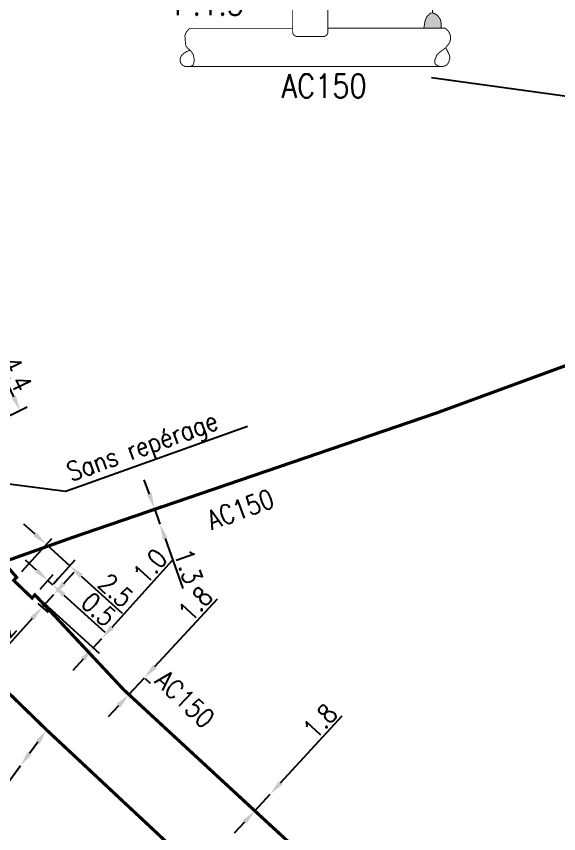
# Model space of a CAD drawing. Header units: millimetres. Extents: x 155997 to 157006, y 121209 to 122008.
# Drawn here: x 156794.4 to 156837.2, y 121527.7 to 121592.2 of the extents above; entities that cross this region are included whole.
import ezdxf

# ---------------------------------------------------------------- set-up
doc = ezdxf.new("R2010")
doc.units = ezdxf.units.MM
for name, pattern in [('DASHED', [0.75, 0.5, -0.25]), ('L_25_AP', [2000, 1000, 1000]), ('L_25_PE', [2000, 1000, 1000])]:
    doc.linetypes.add(name, pattern=pattern)
for name, color, linetype in [('L_150', 1, 'CONTINUOUS'), ('L_300', 7, 'CONTINUOUS'), ('L_900', 7, 'CONTINUOUS')]:
    doc.layers.add(name, color=color, linetype=linetype)
doc.styles.get("Standard").update_dxf_attribs({"font": 'romans.shx', "width": 0.85})
doc.dimstyles.get("Standard").update_dxf_attribs({"dimtxt": 1.5, "dimasz": 1.2, "dimexe": 0.625, "dimexo": 0.625, "dimgap": 0.25, "dimtad": 1, "dimdec": 1, "dimzin": 0, "dimdsep": 46, "dimtxsty": 'Standard', "dimcen": -0.5, "dimadec": 0, "dimazin": 0, "dimtfac": 1, "dimtdec": 1, "dimtmove": 0, "dimatfit": 3, "dimfxl": 0, "dimtolj": 1, "dimtzin": 0, "dimarcsym": 0})

# ---------------------------------------------------------------- blocks, each defined once
blk = doc.blocks.new('*D422')
at = {"layer": 'L_150', "color": 0, "linetype": 'Continuous', "lineweight": -2, "transparency": 16777216}
for p, q in [((156804.939, 121554.514), (156804.539, 121555.645)), ((156799.661, 121551.374), (156805.928, 121553.591)), ((156805.339, 121553.382), (156805.772, 121552.157)), ((156806.173, 121551.025), (156807.569, 121547.076))]:
    blk.add_line(p, q, dxfattribs=at)
at = {"layer": 'L_150', "color": 0, "linetype": 'Continuous', "transparency": 16777216}
for points in [[(156805.128, 121554.58), (156804.75, 121554.447), (156805.339, 121553.382)], [(156806.361, 121551.092), (156805.984, 121550.959), (156805.772, 121552.157)]]:
    blk.add_solid(points, dxfattribs=at)
at = {"layer": 'L_150', "color": 0, "linetype": 'Continuous', "transparency": 16777216, "insert": (156808.014, 121548.818), "char_height": 1.5, "attachment_point": 5, "rotation": 289.47656}
blk.add_mtext('\\A1;1.3', dxfattribs=at)
blk = doc.blocks.new('*D385')
at = {"layer": 'L_150', "color": 0, "linetype": 'Continuous', "lineweight": -2, "transparency": 16777216}
for p, q in [((156784.828, 121562.259), (156792.962, 121566.215)), ((156792.924, 121564.863), (156794.225, 121562.189)), ((156790.793, 121559.186), (156795.312, 121561.384))]:
    blk.add_line(p, q, dxfattribs=at)
at = {"layer": 'L_150', "color": 0, "linetype": 'Continuous', "transparency": 16777216}
for points in [[(156793.104, 121564.95), (156792.744, 121564.775), (156792.399, 121565.942)], [(156794.405, 121562.277), (156794.045, 121562.102), (156794.75, 121561.11)]]:
    blk.add_solid(points, dxfattribs=at)
at = {"layer": 'L_150', "color": 0, "linetype": 'Continuous', "transparency": 16777216, "insert": (156794.474, 121563.963), "char_height": 1.5, "attachment_point": 5, "rotation": 295.93774}
blk.add_mtext('\\A1;4.4', dxfattribs=at)
blk = doc.blocks.new('*D389')
at = {"layer": 'L_150', "color": 0, "linetype": 'Continuous', "lineweight": -2, "transparency": 16777216}
for p, q in [((156815.288, 121531.75), (156820.15, 121537.031)), ((156813.256, 121529.543), (156814.475, 121530.867)), ((156812.444, 121528.66), (156811.631, 121527.777))]:
    blk.add_line(p, q, dxfattribs=at)
at = {"layer": 'L_150', "color": 0, "linetype": 'Continuous', "transparency": 16777216}
for points in [[(156815.141, 121531.885), (156815.435, 121531.614), (156814.475, 121530.867)], [(156812.296, 121528.795), (156812.591, 121528.524), (156813.256, 121529.543)]]:
    blk.add_solid(points, dxfattribs=at)
at = {"layer": 'L_150', "color": 0, "linetype": 'Continuous', "transparency": 16777216, "insert": (156818.402, 121536.609), "char_height": 1.5, "attachment_point": 5, "rotation": 47.36885}
blk.add_mtext('\\A1;1.8', dxfattribs=at)
blk = doc.blocks.new('*D390')
at = {"layer": 'L_150', "color": 0, "linetype": 'Continuous', "lineweight": -2, "transparency": 16777216}
for p, q in [((156801.993, 121544.029), (156806.745, 121549.273)), ((156796.376, 121546.15), (156800.978, 121541.979)), ((156800.515, 121542.399), (156801.187, 121543.14)), ((156799.709, 121541.51), (156798.904, 121540.62))]:
    blk.add_line(p, q, dxfattribs=at)
at = {"layer": 'L_150', "color": 0, "linetype": 'Continuous', "transparency": 16777216}
for points in [[(156801.845, 121544.163), (156802.141, 121543.894), (156801.187, 121543.14)], [(156799.561, 121541.644), (156799.858, 121541.375), (156800.515, 121542.399)]]:
    blk.add_solid(points, dxfattribs=at)
at = {"layer": 'L_150', "color": 0, "linetype": 'Continuous', "transparency": 16777216, "insert": (156805.001, 121548.837), "char_height": 1.5, "attachment_point": 5, "rotation": 47.81305}
blk.add_mtext('\\A1;1.0', dxfattribs=at)
blk = doc.blocks.new('*D391')
at = {"layer": 'L_150', "color": 0, "linetype": 'Continuous', "lineweight": -2, "transparency": 16777216}
for p, q in [((156798.193, 121547.472), (156798.999, 121548.362)), ((156797.387, 121546.583), (156796.489, 121545.593)), ((156796.15, 121545.901), (156796.952, 121545.173)), ((156795.683, 121544.703), (156792.87, 121541.599))]:
    blk.add_line(p, q, dxfattribs=at)
at = {"layer": 'L_150', "color": 0, "linetype": 'Continuous', "transparency": 16777216}
for points in [[(156798.045, 121547.607), (156798.341, 121547.338), (156797.387, 121546.583)], [(156795.535, 121544.838), (156795.832, 121544.569), (156796.489, 121545.593)]]:
    blk.add_solid(points, dxfattribs=at)
at = {"layer": 'L_150', "color": 0, "linetype": 'Continuous', "transparency": 16777216, "insert": (156793.133, 121543.378), "char_height": 1.5, "attachment_point": 5, "rotation": 47.81305}
blk.add_mtext('\\A1;1.2', dxfattribs=at)
blk = doc.blocks.new('*D392')
at = {"layer": 'L_150', "color": 0, "linetype": 'Continuous', "lineweight": -2, "transparency": 16777216}
for p, q in [((156796.049, 121548.507), (156795.16, 121549.313)), ((156796.333, 121547.033), (156797.358, 121548.164)), ((156797.375, 121547.438), (156797.728, 121547.828)), ((156796.938, 121547.701), (156797.308, 121547.365)), ((156798.198, 121546.559), (156801.437, 121543.624))]:
    blk.add_line(p, q, dxfattribs=at)
at = {"layer": 'L_150', "color": 0, "linetype": 'Continuous', "transparency": 16777216}
for points in [[(156796.183, 121548.655), (156795.914, 121548.359), (156796.938, 121547.701)], [(156798.332, 121546.708), (156798.063, 121546.411), (156797.308, 121547.365)]]:
    blk.add_solid(points, dxfattribs=at)
at = {"layer": 'L_150', "color": 0, "linetype": 'Continuous', "transparency": 16777216, "insert": (156800.933, 121545.43), "char_height": 1.5, "attachment_point": 5, "rotation": 317.81305}
blk.add_mtext('\\A1;0.5', dxfattribs=at)
blk = doc.blocks.new('*D393')
at = {"layer": 'L_150', "color": 0, "linetype": 'Continuous', "lineweight": -2, "transparency": 16777216}
for p, q in [((156795.928, 121551.345), (156795.038, 121552.151)), ((156794.89, 121548.414), (156797.237, 121551.003)), ((156796.817, 121550.54), (156798.666, 121548.863)), ((156797.375, 121547.438), (156799.086, 121549.326)), ((156799.555, 121548.058), (156802.794, 121545.122))]:
    blk.add_line(p, q, dxfattribs=at)
at = {"layer": 'L_150', "color": 0, "linetype": 'Continuous', "transparency": 16777216}
for points in [[(156796.062, 121551.494), (156795.793, 121551.197), (156796.817, 121550.54)], [(156799.69, 121548.206), (156799.421, 121547.909), (156798.666, 121548.863)]]:
    blk.add_solid(points, dxfattribs=at)
at = {"layer": 'L_150', "color": 0, "linetype": 'Continuous', "transparency": 16777216, "insert": (156802.291, 121546.928), "char_height": 1.5, "attachment_point": 5, "rotation": 317.81305}
blk.add_mtext('\\A1;2.5', dxfattribs=at)
blk = doc.blocks.new('*D400')
at = {"layer": 'L_150', "color": 0, "linetype": 'Continuous', "lineweight": -2, "transparency": 16777216}
for p, q in [((156796.131, 121534.946), (156795.477, 121534.062)), ((156794.764, 121533.097), (156792.164, 121529.583))]:
    blk.add_line(p, q, dxfattribs=at)
at = {"layer": 'L_150', "color": 0, "linetype": 'Continuous', "transparency": 16777216}
for points in [[(156795.971, 121535.065), (156796.292, 121534.827), (156796.845, 121535.911)], [(156795.317, 121534.181), (156795.638, 121533.943), (156794.764, 121533.097)]]:
    blk.add_solid(points, dxfattribs=at)
at = {"layer": 'L_150', "color": 0, "linetype": 'Continuous', "transparency": 16777216, "insert": (156792.303, 121531.452), "char_height": 1.5, "attachment_point": 5, "rotation": 53.51083}
blk.add_mtext('\\A1;3.5', dxfattribs=at)
blk = doc.blocks.new('*D927')
at = {"layer": 'L_150', "color": 0, "linetype": 'Continuous', "lineweight": -2, "transparency": 16777216}
for p, q in [((156805.359, 121540.917), (156810.309, 121546.269)), ((156803.322, 121538.715), (156804.544, 121540.036)), ((156804.617, 121539.968), (156805.003, 121539.612)), ((156803.395, 121538.647), (156803.78, 121538.29)), ((156802.507, 121537.834), (156801.692, 121536.953))]:
    blk.add_line(p, q, dxfattribs=at)
at = {"layer": 'L_150', "color": 0, "linetype": 'Continuous', "transparency": 16777216}
for points in [[(156805.212, 121541.053), (156805.506, 121540.781), (156804.544, 121540.036)], [(156802.36, 121537.97), (156802.654, 121537.698), (156803.322, 121538.715)]]:
    blk.add_solid(points, dxfattribs=at)
at = {"layer": 'L_150', "color": 0, "linetype": 'Continuous', "transparency": 16777216, "insert": (156808.56, 121545.851), "char_height": 1.5, "attachment_point": 5, "rotation": 47.23244}
blk.add_mtext('\\A1;1.8', dxfattribs=at)
blk = doc.blocks.new('detail04')
at = {"layer": 'L_300', "ltscale": 0.5}
h = blk.add_hatch(color=256, dxfattribs=at)
h.dxf.hatch_style = 1
h.paths.add_polyline_path([(156822.319, 121588.663), (156822.05, 121589.072), (156821.685, 121589.319), (156821.499, 121589.373), (156821.315, 121589.363), (156821.107, 121589.223), (156820.878, 121588.989), (156820.696, 121588.562), (156820.559, 121587.76), (156822.405, 121587.76), (156822.383, 121588.38)])
h.paths.add_polyline_path([(156821.438, 121606.171), (156821.386, 121606.233), (156821.312, 121606.329), (156821.251, 121606.473), (156821.24, 121606.625), (156821.285, 121606.822), (156821.366, 121606.958), (156821.455, 121607.085), (156821.431, 121607.297), (156821.229, 121607.295), (156821.025, 121607.129), (156820.842, 121606.825), (156820.675, 121606.323), (156820.506, 121605.982), (156820.568, 121605.673), (156820.609, 121605.467), (156820.852, 121605.335), (156821.102, 121605.281), (156821.3, 121605.374), (156821.502, 121605.487), (156821.55, 121605.614), (156821.557, 121605.703), (156821.556, 121605.785), (156821.537, 121605.897), (156821.502, 121606.063)])
at = {"layer": 'L_150', "linetype": 'L_25_PE', "const_width": 0.1, "flags": 128}
for points in [[(156807.524, 121591.274), (156807.524, 121597.771), (156809.524, 121597.771), (156809.524, 121595.754)], [(156816.933, 121595.46), (156826.898, 121595.46)], [(156826.898, 121595.46), (156826.898, 121595.46), (156826.898, 121595.46), (156827.022, 121595.365), (156827.127, 121595.225), (156827.175, 121595.03), (156827.113, 121594.862), (156826.98, 121594.772), (156826.784, 121594.651), (156826.618, 121594.522), (156826.522, 121594.416), (156826.418, 121594.233), (156826.379, 121594.092), (156826.41, 121593.931), (156826.51, 121593.802), (156826.651, 121593.686), (156826.898, 121593.585), (156827.178, 121593.61), (156827.321, 121593.734), (156827.321, 121593.734), (156827.416, 121593.935), (156827.414, 121594.126), (156827.337, 121594.276), (156827.178, 121594.433), (156827.043, 121594.54), (156826.784, 121594.651)], [(156816.933, 121593.585), (156826.898, 121593.585)], [(156806.655, 121587.705), (156806.655, 121591.246), (156810.394, 121591.246), (156810.394, 121587.76)], [(156795.775, 121585.436), (156795.41, 121585.281), (156795.152, 121585.112), (156794.881, 121584.879), (156794.745, 121584.592), (156794.72, 121584.346), (156794.774, 121584.099), (156794.884, 121583.936), (156795.018, 121583.804), (156795.262, 121583.699), (156795.82, 121583.699), (156795.82, 121583.699), (156795.82, 121583.699), (156796.063, 121583.814), (156796.156, 121583.987), (156796.215, 121584.252), (156796.221, 121584.449), (156796.183, 121584.666), (156796.119, 121584.957), (156795.967, 121585.194), (156795.775, 121585.436), (156795.522, 121585.64), (156795.359, 121585.851), (156795.299, 121586.086), (156795.232, 121586.97), (156795.392, 121587.365), (156795.695, 121587.705), (156806.655, 121587.705)], [(156810.394, 121587.76), (156810.394, 121587.76), (156810.394, 121587.76), (156810.394, 121587.76), (156822.837, 121587.76), (156822.837, 121587.76), (156822.991, 121587.6), (156823.145, 121587.44), (156823.282, 121587.225), (156823.381, 121586.925), (156823.401, 121586.635), (156823.332, 121586.345), (156823.232, 121586.128), (156823.052, 121585.919), (156822.88, 121585.691), (156822.533, 121585.424), (156822.246, 121585.215), (156821.953, 121584.943), (156821.817, 121584.613), (156821.712, 121584.334), (156821.733, 121584.054), (156821.802, 121583.922), (156822.024, 121583.777), (156822.305, 121583.699), (156822.576, 121583.698), (156822.907, 121583.801), (156823.083, 121583.965), (156823.246, 121584.293), (156823.321, 121584.637), (156823.279, 121584.893), (156823.119, 121585.221), (156822.88, 121585.691)]]:
    blk.add_lwpolyline(points, dxfattribs=at)
at = {"layer": 'L_150', "linetype": 'L_25_PE', "flags": 128}
blk.add_lwpolyline([(156809.524, 121595.754, 0.1, 0.1, 0), (156812.06, 121595.754, 0.1, 0.1, 0), (156812.06, 121594.522, 0.1, 0.1, 0), (156812.06, 121593.29, 0.1, 0.1, 0), (156809.524, 121593.29, 0.1, 0.1, 0), (156809.524, 121591.246, 0, 0, 0)], format="xyseb", dxfattribs=at)
blk.add_lwpolyline([(156816.933, 121594.522, 0.1, 0.1, 0), (156816.933, 121595.918, 0.1, 0.1, 0), (156813.437, 121595.918, 0.1, 0.1, 0), (156813.437, 121595.77, 0.1, 0.1, -0.414214), (156812.837, 121595.17, 0.1, 0.1, 0), (156812.06, 121595.17, 0.1, 0.1, 0), (156810.087, 121595.17, 0.1, 0.1, 0), (156810.087, 121594.522, 0.1, 0.1, 0), (156810.087, 121593.875, 0.1, 0.1, 0), (156812.06, 121593.875, 0.1, 0.1, 0), (156812.837, 121593.875, 0.1, 0.1, -0.414214), (156813.437, 121593.275, 0.1, 0.1, 0), (156813.437, 121593.127, 0.1, 0.1, 0), (156816.933, 121593.127, 0.1, 0.1, 0)], format="xyseb", close=True, dxfattribs=at)
at = {"layer": 'L_150', "linetype": 'DASHED', "ltscale": 0.5, "const_width": 0.1, "flags": 128}
blk.add_lwpolyline([(156816.933, 121595.132), (156815.365, 121595.132), (156815.365, 121594.522), (156815.365, 121593.912), (156816.933, 121593.912)], dxfattribs=at)
at = {"layer": 'L_150', "linetype": 'L_25_PE', "const_width": 0.1, "flags": 128}
blk.add_lwpolyline([(156810.394, 121587.76), (156810.394, 121587.374, -0.414214), (156809.894, 121586.874), (156807.155, 121586.874, -0.414214), (156806.655, 121587.374), (156806.655, 121587.705)], format="xyb", dxfattribs=at)
at = {"layer": 'L_150', "linetype": 'L_25_AP', "const_width": 0.1, "flags": 128}
blk.add_lwpolyline([(156795.82, 121583.699), (156822.576, 121583.698)], dxfattribs=at)
at = {"layer": 'L_300', "const_width": 0.05, "flags": 128}
blk.add_lwpolyline([(156819.367, 121608.637), (156820.148, 121610.258, -0.288053), (156820.598, 121610.541), (156821.841, 121610.541, -0.288053), (156822.291, 121610.258), (156823.073, 121608.637)], format="xyb", dxfattribs=at)
at = {"layer": 'L_300', "const_width": 0.1, "flags": 128}
for points in [[(156821.502, 121605.487), (156821.3, 121605.374), (156821.102, 121605.281), (156820.852, 121605.335), (156820.609, 121605.467), (156820.568, 121605.673), (156820.506, 121605.982), (156820.675, 121606.323), (156820.842, 121606.825), (156821.025, 121607.129), (156821.229, 121607.295), (156821.431, 121607.297), (156821.455, 121607.085), (156821.366, 121606.958), (156821.285, 121606.822), (156821.24, 121606.625), (156821.251, 121606.473), (156821.312, 121606.329), (156821.386, 121606.233), (156821.438, 121606.171), (156821.502, 121606.063), (156821.537, 121605.897), (156821.556, 121605.785), (156821.557, 121605.703), (156821.55, 121605.614), (156821.502, 121605.487)], [(156821.499, 121589.373), (156821.47, 121589.661), (156821.394, 121590.061), (156821.509, 121590.573), (156821.529, 121590.919), (156821.396, 121591.279), (156821.374, 121591.628), (156821.321, 121592.329), (156821.359, 121592.875), (156821.504, 121593.144), (156821.419, 121593.645), (156821.54, 121594.089), (156821.657, 121594.636), (156821.639, 121594.945), (156821.404, 121595.247), (156821.251, 121595.573), (156821.243, 121595.899), (156821.336, 121596.28), (156821.555, 121596.945), (156821.854, 121597.363), (156821.921, 121597.767), (156821.776, 121598.371), (156821.696, 121598.788), (156821.733, 121599.211), (156821.764, 121599.389), (156821.87, 121599.856), (156821.773, 121600.455), (156821.49, 121600.93), (156821.335, 121601.297), (156821.382, 121601.775), (156821.564, 121602.355), (156821.448, 121602.727), (156821.214, 121603.652), (156821.239, 121604.144), (156821.359, 121604.578), (156821.451, 121604.883), (156821.518, 121605.288), (156821.502, 121605.487)], [(156820.559, 121587.76), (156820.696, 121588.562), (156820.878, 121588.989), (156821.107, 121589.223), (156821.315, 121589.363), (156821.499, 121589.373), (156821.685, 121589.319), (156822.05, 121589.072), (156822.319, 121588.663), (156822.383, 121588.38), (156822.405, 121587.76)]]:
    blk.add_lwpolyline(points, dxfattribs=at)
at = {"layer": 'L_900', "color": 7, "linetype": 'Continuous', "const_width": 0.05, "flags": 128}
for points in [[(156799.724, 121610.541), (156819.957, 121610.541)], [(156800.565, 121610.541), (156800.189, 121609.61)], [(156801.393, 121610.541), (156801.018, 121609.613)], [(156802.221, 121610.541), (156801.848, 121609.616)], [(156803.048, 121610.541), (156802.677, 121609.619)], [(156803.876, 121610.541), (156803.506, 121609.622)], [(156804.704, 121610.541), (156804.335, 121609.625)], [(156805.532, 121610.541), (156805.164, 121609.628)], [(156806.36, 121610.541), (156805.994, 121609.631)], [(156807.188, 121610.541), (156806.823, 121609.634)], [(156808.016, 121610.541), (156807.652, 121609.637)], [(156808.844, 121610.541), (156808.481, 121609.64)], [(156809.672, 121610.541), (156809.31, 121609.643)], [(156810.5, 121610.541), (156810.14, 121609.646)], [(156811.328, 121610.541), (156810.969, 121609.649)], [(156812.156, 121610.541), (156811.798, 121609.652)], [(156812.984, 121610.541), (156812.627, 121609.655)], [(156813.812, 121610.541), (156813.456, 121609.658)], [(156814.64, 121610.541), (156814.285, 121609.661)], [(156815.468, 121610.541), (156815.115, 121609.664)], [(156816.296, 121610.541), (156815.944, 121609.667)], [(156817.124, 121610.541), (156816.773, 121609.67)], [(156817.952, 121610.541), (156817.602, 121609.673)], [(156818.783, 121610.549), (156818.431, 121609.676)], [(156819.608, 121610.541), (156819.261, 121609.679)], [(156822.437, 121610.541), (156829.329, 121610.541)], [(156823.334, 121610.541), (156822.992, 121609.693)], [(156824.162, 121610.541), (156823.821, 121609.696)], [(156824.989, 121610.54), (156824.65, 121609.699)], [(156825.818, 121610.541), (156825.479, 121609.702)], [(156826.646, 121610.541), (156826.309, 121609.705)], [(156827.474, 121610.541), (156827.138, 121609.708)], [(156828.302, 121610.541), (156827.967, 121609.711)], [(156829.13, 121610.541), (156828.796, 121609.714)]]:
    blk.add_lwpolyline(points, dxfattribs=at)
at = {"layer": 'L_150', "linetype": 'Continuous', "width": 0.85}
for s, p in [('P:1.0', (156812.426, 121596.678)), ('PE63', (156827.702, 121593.226)), ('P:1.3', (156794.121, 121589.132)), ('AC150', (156805.485, 121580.386))]:
    blk.add_text(s, height=2.5, dxfattribs=at).set_placement(p)
at = {"layer": 'L_300', "linetype": 'Continuous', "width": 0.85}
blk.add_text('P', height=2.5, dxfattribs=at).set_placement((156822.258, 121605.263))

msp = doc.modelspace()

# ---------------------------------------------------------------- linework, layer by layer
at = {"layer": 'L_150', "linetype": 'L_25_AP', "ltscale": 0.5, "const_width": 0.25, "flags": 128}
for points in [[(156682.821, 121615.708), (156686.264, 121622.689), (156700.914, 121613.984), (156710.342, 121608.295), (156722.605, 121600.736), (156740.298, 121589.92), (156749.241, 121583.91), (156769.416, 121570.913), (156771.994, 121568.954), (156783.776, 121560.002), (156784.496, 121559.455), (156787.483, 121555.988), (156794.471, 121547.951), (156794.241, 121547.71), (156795.686, 121546.32), (156795.913, 121546.57), (156802.936, 121539.071), (156802.936, 121539.071), (156813.256, 121529.543), (156822.379, 121521.137), (156829.664, 121514.468), (156840.385, 121504.521), (156846.383, 121499.042), (156846.383, 121499.042), (156857.233, 121489.279), (156868.342, 121479.343), (156880.855, 121467.485), (156890.429, 121458.194), (156901.293, 121447.929), (156907.257, 121440.826), (156910.632, 121436.308), (156931.956, 121407.516), (156943.79, 121392.406), (156943.79, 121392.406), (156944.31, 121392.189), (156949.643, 121390.127), (156994, 121373.409), (157000, 121371.147)], [(156671.392, 121622.389), (156676.338, 121619.556), (156682.821, 121615.708), (156682.821, 121615.708), (156686.067, 121613.732), (156692.381, 121610.257), (156700.929, 121604.979), (156704.972, 121602.476), (156722.328, 121591.795), (156746.459, 121577.106), (156754.798, 121571.523), (156765.421, 121564.272), (156775.053, 121557.207), (156777.32, 121554.987), (156784.86, 121547.603), (156789.408, 121543.15), (156796.845, 121535.911), (156825.403, 121509.22), (156833.699, 121501.756), (156853.668, 121483.59), (156856.062, 121482.731), (156866.258, 121472.787), (156880.443, 121459.037), (156895.211, 121445.042), (156915.365, 121419.314), (156927.432, 121402.431)], [(156895.576, 121580.221), (156895.096, 121580.395), (156890.998, 121581.877), (156888.546, 121582.75), (156883.572, 121584.52), (156869.44, 121576.246), (156868.39, 121575.861), (156861.102, 121573.191), (156857.059, 121571.71), (156827.552, 121560.898), (156799.072, 121551.166), (156793.425, 121549.164)]]:
    msp.add_lwpolyline(points, dxfattribs=at)

# ---------------------------------------------------------------- block references
at = {"layer": 'L_900', "color": 7, "linetype": 'Continuous', "xscale": 0.7440987903232779, "yscale": 0.7440987903232779, "zscale": 0.7440987903232779}
msp.add_blockref('detail04', (40136.599, 31117.944), dxfattribs=at)

# ---------------------------------------------------------------- texts
at = {"layer": 'L_150', "linetype": 'Continuous', "width": 0.85}
for rotation, p in [(20.03604, (156809.841, 121551.691)), (316.45991, (156805.272, 121539.668))]:
    msp.add_text('AC150', height=1.5, rotation=rotation, dxfattribs=at).set_placement(p)
at = {"layer": 'L_150', "linetype": 'Continuous', "insert": (156798.256, 121556.902), "char_height": 1.5, "attachment_point": 1, "rotation": 19.66231}
msp.add_mtext('\\A1;Sans repérage', dxfattribs=at)

# ---------------------------------------------------------------- dimensions: what is measured, and where the dimension line sits
at = {"layer": 'L_150', "linetype": 'Continuous'}
for base, p1, p2, angle, text, picture, middle in [((156794.75, 121561.11), (156784.266, 121561.986), (156790.231, 121558.913), 115.93774, '4.4', '*D385', (156793.575, 121563.526)), ((156797.387, 121546.583), (156795.686, 121546.32), (156797.387, 121546.583), 227.81305, '1.2', '*D391', (156793.874, 121542.707))]:
    dim = msp.add_linear_dim(base=base, p1=p1, p2=p2, angle=angle, text=text, dimstyle='Standard', dxfattribs=at)
    dim.commit()
    dim.dimension.update_dxf_attribs({"geometry": picture, "text_midpoint": middle, "dimtype": 160})
for base, p1, p2, angle, picture, middle in [((156805.772, 121552.157), (156799.072, 121551.166), (156805.772, 121552.157), 109.47656, '*D422', (156807.071, 121548.485)), ((156798.666, 121548.863), (156794.471, 121547.951), (156796.955, 121546.975), 137.81305, '*D393', (156801.619, 121546.187)), ((156801.187, 121543.14), (156795.913, 121546.57), (156801.187, 121543.14), 227.81305, '*D390', (156805.742, 121548.165)), ((156797.308, 121547.365), (156795.913, 121546.57), (156796.955, 121546.975), 137.81305, '*D392', (156800.262, 121544.689)), ((156804.544, 121540.036), (156802.936, 121539.071), (156804.158, 121540.393), 227.23244, '*D927', (156809.294, 121545.172)), ((156814.475, 121530.867), (156813.256, 121529.543), (156814.475, 121530.867), 227.36885, '*D389', (156819.138, 121535.932)), ((156794.764, 121533.097), (156796.845, 121535.911), (156794.764, 121533.097), 53.51083, '*D400', (156793.107, 121530.858))]:
    dim = msp.add_linear_dim(base=base, p1=p1, p2=p2, angle=angle, dimstyle='Standard', dxfattribs=at)
    dim.commit()
    dim.dimension.update_dxf_attribs({"geometry": picture, "text_midpoint": middle, "dimtype": 160})

# ---------------------------------------------------------------- leaders
at = {"layer": 'L_150', "linetype": 'Continuous', "annotation_type": 0, "has_hookline": 1, "hookline_direction": 0, "text_width": 13.782, "horizontal_direction": (0.941692, 0.336476, 0)}
msp.add_leader([(156790.044, 121555.807), (156798.324, 121554.741), (156799.454, 121555.145)], dimstyle='Standard', override={"dimatfit": 0}, dxfattribs=at)
at = {"layer": 'L_900', "color": 7, "linetype": 'Continuous', "ltscale": 0.5}
msp.add_leader([(156857.666, 121583.151), (156827.193, 121587.321)], dimstyle='Standard', override={"dimasz": 1.5}, dxfattribs=at)

doc.saveas('drawing.dxf')
